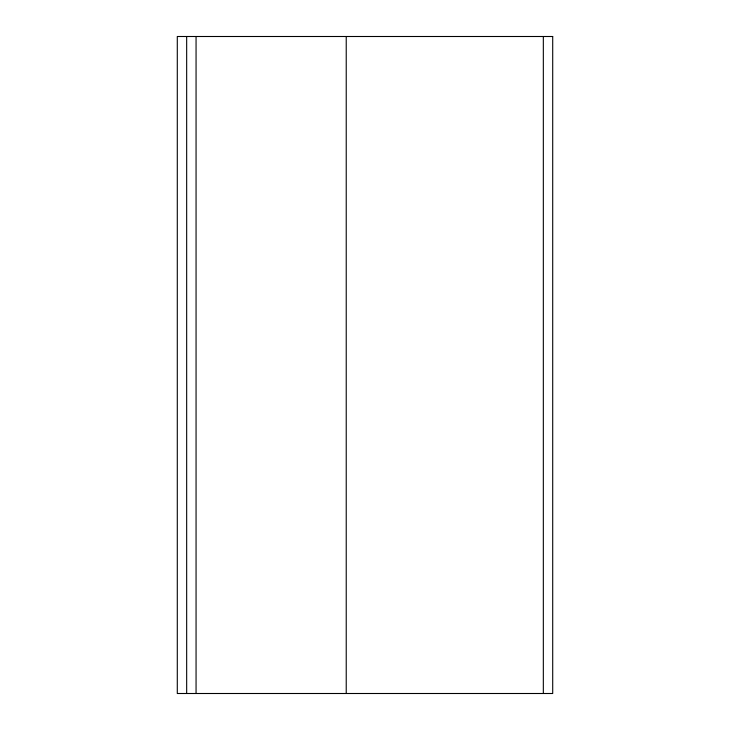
<?xml version="1.0" encoding="UTF-8"?>
<svg xmlns="http://www.w3.org/2000/svg" width="730" height="730" viewBox="0 0 730 730"><rect width="100%" height="100%" fill="white"/><g stroke="black" fill="none" stroke-linecap="round" stroke-linejoin="round"><path stroke-width="1.09" d="M543.33 36.5L543.33 693.5M346.23 36.5L346.23 693.5M196.06 36.5L196.06 693.5M186.67 36.5L186.67 693.5M552.71 36.5L177.29 36.5L177.29 693.5L552.71 693.5L552.71 36.5"/></g></svg>
